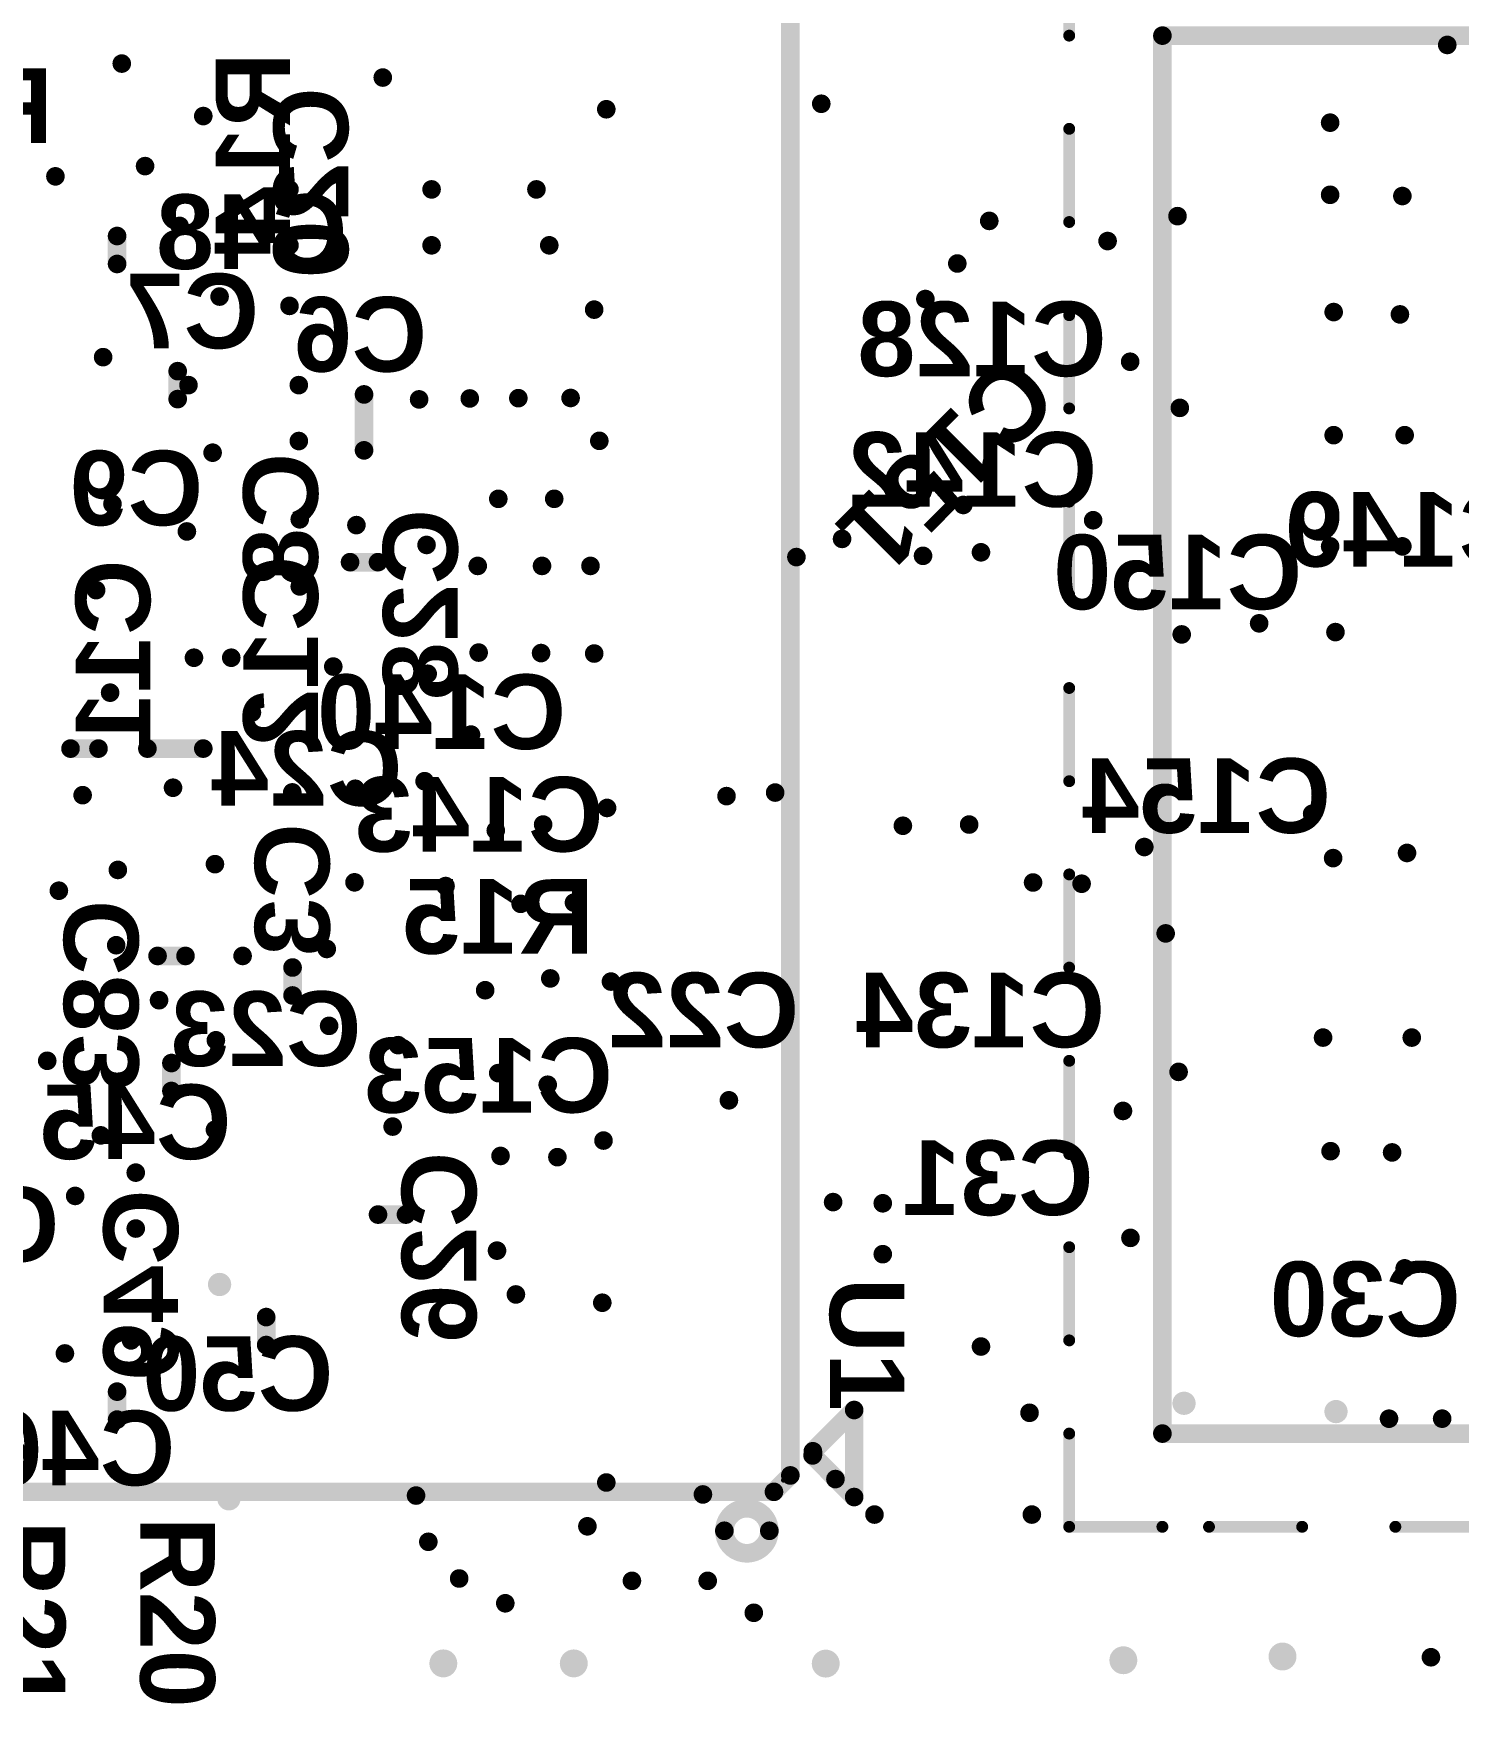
# Model space of a CAD drawing. Extents: x -0.3 to 75.5, y -0.2 to 56.1.
# Drawn here: x 39.1 to 54.4, y 17.55 to 35.52 of the extents above; entities that cross this region are included whole.
import ezdxf

# ---------------------------------------------------------------- set-up
doc = ezdxf.new("R2010")
doc.units = 0
doc.layers.get('0').update_dxf_attribs({"linetype": 'CONTINUOUS'})
for name, color, linetype in [('BOTTOMOVERLAY', 54, 'CONTINUOUS'), ('TOPOVERLAY', 2, 'CONTINUOUS'), ('VIAHOLELAYER', 16, 'CONTINUOUS')]:
    doc.layers.add(name, color=color, linetype=linetype)
doc.styles.add('ARIAL', font='arialbd.ttf', dxfattribs={"height": 0.2})

# ---------------------------------------------------------------- blocks, each defined once
blk = doc.blocks.new('CAPC1005L_B_149')
at = {"layer": 'BOTTOMOVERLAY', "const_width": 0.2}
blk.add_lwpolyline([(0, -0.15), (0, 0.15)], dxfattribs=at)
at = {"layer": 'BOTTOMOVERLAY', "const_width": 0.1}
for points in [[(-0.05, 0.15, 1), (0.05, 0.15, 1)], [(-0.05, -0.15, 1), (0.05, -0.15, 1)]]:
    blk.add_lwpolyline(points, format="xyb", close=True, dxfattribs=at)
blk = doc.blocks.new('CAPC1005L_B_212')
at = {"layer": 'BOTTOMOVERLAY', "const_width": 0.2}
blk.add_lwpolyline([(0, -0.15), (0, 0.15)], dxfattribs=at)
at = {"layer": 'BOTTOMOVERLAY', "const_width": 0.1}
for points in [[(-0.05, 0.15, 1), (0.05, 0.15, 1)], [(-0.05, -0.15, 1), (0.05, -0.15, 1)]]:
    blk.add_lwpolyline(points, format="xyb", close=True, dxfattribs=at)
blk = doc.blocks.new('CAPC1005L_B_214')
at = {"layer": 'BOTTOMOVERLAY', "const_width": 0.2}
blk.add_lwpolyline([(0, -0.15), (0, 0.15)], dxfattribs=at)
at = {"layer": 'BOTTOMOVERLAY', "const_width": 0.1}
for points in [[(-0.05, 0.15, 1), (0.05, 0.15, 1)], [(-0.05, -0.15, 1), (0.05, -0.15, 1)]]:
    blk.add_lwpolyline(points, format="xyb", close=True, dxfattribs=at)
blk = doc.blocks.new('CAPC1005L_B_216')
at = {"layer": 'BOTTOMOVERLAY', "const_width": 0.2}
blk.add_lwpolyline([(0, -0.15), (0, 0.15)], dxfattribs=at)
at = {"layer": 'BOTTOMOVERLAY', "const_width": 0.1}
for points in [[(-0.05, 0.15, 1), (0.05, 0.15, 1)], [(-0.05, -0.15, 1), (0.05, -0.15, 1)]]:
    blk.add_lwpolyline(points, format="xyb", close=True, dxfattribs=at)
blk = doc.blocks.new('CAPC1005L_B_245')
at = {"layer": 'BOTTOMOVERLAY', "const_width": 0.2}
blk.add_lwpolyline([(0, -0.15), (0, 0.15)], dxfattribs=at)
at = {"layer": 'BOTTOMOVERLAY', "const_width": 0.1}
for points in [[(-0.05, 0.15, 1), (0.05, 0.15, 1)], [(-0.05, -0.15, 1), (0.05, -0.15, 1)]]:
    blk.add_lwpolyline(points, format="xyb", close=True, dxfattribs=at)
blk = doc.blocks.new('CAPC1005L_B_264')
at = {"layer": 'BOTTOMOVERLAY', "const_width": 0.2}
blk.add_lwpolyline([(0, 0.15), (0, -0.15)], dxfattribs=at)
at = {"layer": 'BOTTOMOVERLAY', "const_width": 0.1}
for points in [[(-0.05, 0.15, 1), (0.05, 0.15, 1)], [(-0.05, -0.15, 1), (0.05, -0.15, 1)]]:
    blk.add_lwpolyline(points, format="xyb", close=True, dxfattribs=at)
blk = doc.blocks.new('CAPC1005L_B_266')
at = {"layer": 'BOTTOMOVERLAY', "const_width": 0.2}
blk.add_lwpolyline([(0, -0.15), (0, 0.15)], dxfattribs=at)
at = {"layer": 'BOTTOMOVERLAY', "const_width": 0.1}
for points in [[(-0.05, 0.15, 1), (0.05, 0.15, 1)], [(-0.05, -0.15, 1), (0.05, -0.15, 1)]]:
    blk.add_lwpolyline(points, format="xyb", close=True, dxfattribs=at)
blk = doc.blocks.new('CAPC1207L_B_276')
at = {"layer": 'BOTTOMOVERLAY', "const_width": 0.2}
blk.add_lwpolyline([(0, -0.3), (0, 0.3)], dxfattribs=at)
at = {"layer": 'BOTTOMOVERLAY', "const_width": 0.1}
for points in [[(-0.05, 0.3, 1), (0.05, 0.3, 1)], [(-0.05, -0.3, 1), (0.05, -0.3, 1)]]:
    blk.add_lwpolyline(points, format="xyb", close=True, dxfattribs=at)
blk = doc.blocks.new('CAPC1005L_B_278')
at = {"layer": 'BOTTOMOVERLAY', "const_width": 0.2}
blk.add_lwpolyline([(0, -0.15), (0, 0.15)], dxfattribs=at)
at = {"layer": 'BOTTOMOVERLAY', "const_width": 0.1}
for points in [[(-0.05, 0.15, 1), (0.05, 0.15, 1)], [(-0.05, -0.15, 1), (0.05, -0.15, 1)]]:
    blk.add_lwpolyline(points, format="xyb", close=True, dxfattribs=at)
blk = doc.blocks.new('CAPC1207L_B_279')
at = {"layer": 'BOTTOMOVERLAY', "const_width": 0.2}
blk.add_lwpolyline([(0, -0.3), (0, 0.3)], dxfattribs=at)
at = {"layer": 'BOTTOMOVERLAY', "const_width": 0.1}
for points in [[(-0.05, 0.3, 1), (0.05, 0.3, 1)], [(-0.05, -0.3, 1), (0.05, -0.3, 1)]]:
    blk.add_lwpolyline(points, format="xyb", close=True, dxfattribs=at)
blk = doc.blocks.new('G12A_S905D2_286')
at = {"layer": 'TOPOVERLAY'}
for points, const_width in [([(-6.517, 8.543, 1), (-7, 8.543, 1)], 0.2), ([(-7.05, 8.543, 1), (-6.95, 8.543, 1)], 0.1), ([(-6.567, 8.543, 1), (-6.467, 8.543, 1)], 0.1), ([(-7.96, 8.181, 1), (-7.86, 8.181, 1)], 0.1), ([(-7.96, 8.181, 1), (-7.86, 8.181, 1)], 0.1), ([(-7.099, 8.125, 1), (-6.999, 8.125, 1)], 0.1), ([(-7.099, 8.125, 1), (-6.999, 8.125, 1)], 0.1), ([(7.175, 8.125, 1), (7.275, 8.125, 1)], 0.1), ([(7.175, 8.125, 1), (7.275, 8.125, 1)], 0.1), ([(-7.275, 7.949, 1), (-7.175, 7.949, 1)], 0.1), ([(-7.275, 7.949, 1), (-7.175, 7.949, 1)], 0.1), ([(-7.137, 8, 1), (-7.163, 8, 1)], 0.0254), ([(-7.169, 8, 1), (-7.156, 8, 1)], 0.0127), ([(-7.144, 8, 1), (-7.131, 8, 1)], 0.0127), ([(7.163, 8, 1), (7.137, 8, 1)], 0.0254), ([(7.163, 8, 1), (7.137, 8, 1)], 0.0254), ([(7.131, 8, 1), (7.144, 8, 1)], 0.0127), ([(7.131, 8, 1), (7.144, 8, 1)], 0.0127), ([(7.156, 8, 1), (7.169, 8, 1)], 0.0127), ([(7.156, 8, 1), (7.169, 8, 1)], 0.0127), ([(-7.517, 7.731, 1), (-7.417, 7.731, 1)], 0.1), ([(-7.517, 7.69, 1), (-7.417, 7.69, 1)], 0.1), ([(-7.517, 7.69, 1), (-7.417, 7.69, 1)], 0.1), ([(-7.514, 7.734, 1), (-7.414, 7.734, 1)], 0.1), ([(-7.96, 7.247, 1), (-7.86, 7.247, 1)], 0.1), ([(-7.96, 7.247, 1), (-7.86, 7.247, 1)], 0.1), ([(-7.275, -8.125, 1), (-7.175, -8.125, 1)], 0.1), ([(-7.275, -8.125, 1), (-7.175, -8.125, 1)], 0.1), ([(-7.137, -8, 1), (-7.163, -8, 1)], 0.0254), ([(-7.137, -8, 1), (-7.163, -8, 1)], 0.0254), ([(-7.169, -8, 1), (-7.156, -8, 1)], 0.0127), ([(-7.169, -8, 1), (-7.156, -8, 1)], 0.0127), ([(-7.144, -8, 1), (-7.131, -8, 1)], 0.0127), ([(-7.144, -8, 1), (-7.131, -8, 1)], 0.0127), ([(7.163, -8, 1), (7.137, -8, 1)], 0.0254), ([(7.163, -8, 1), (7.137, -8, 1)], 0.0254), ([(7.131, -8, 1), (7.144, -8, 1)], 0.0127), ([(7.131, -8, 1), (7.144, -8, 1)], 0.0127), ([(7.175, -8.125, 1), (7.275, -8.125, 1)], 0.1), ([(7.175, -8.125, 1), (7.275, -8.125, 1)], 0.1), ([(7.156, -8, 1), (7.169, -8, 1)], 0.0127), ([(7.156, -8, 1), (7.169, -8, 1)], 0.0127)]:
    blk.add_lwpolyline(points, format="xyb", close=True, dxfattribs=dict(at, const_width=const_width))
at = {"layer": 'TOPOVERLAY', "const_width": 0.2}
for points in [[(-7.464, 7.734), (-7.91, 8.181)], [(-7.91, 8.181), (-7.91, 7.247)], [(-7.049, 8.125), (-7.225, 7.949)], [(7.225, 8.125), (-7.049, 8.125)], [(7.225, 8.125), (7.225, -8.125)], [(-7.225, 7.949), (-7.225, -8.125)], [(-7.467, 7.69), (-7.91, 7.247)], [(-7.467, 7.731), (-7.467, 7.69)], [(7.225, -8.125), (-7.225, -8.125)]]:
    blk.add_lwpolyline(points, dxfattribs=at)
blk = doc.blocks.new('BGA200_15R00X10R00X0R90_29')
at = {"layer": 'TOPOVERLAY'}
for points, const_width in [([(-6, 7.5), (-6, 8.5)], 0.127), ([(-5, -7.5), (-5, 7.5)], 0.2), ([(-5, 7.5), (5, 7.5)], 0.2), ([(-6, 5.5), (-6, 6.5)], 0.127), ([(-6, 3.5), (-6, 4.5)], 0.127), ([(-6, 1.5), (-6, 2.5)], 0.127), ([(-6, -0.5), (-6, 0.5)], 0.127), ([(-6, -2.5), (-6, -1.5)], 0.127), ([(-6, -4.5), (-6, -3.5)], 0.127), ([(-6, -6.5), (-6, -5.5)], 0.127), ([(-6, -8.5), (-6, -7.5)], 0.127), ([(-5, -7.5), (5, -7.5)], 0.2), ([(-6, -8.5), (-5, -8.5)], 0.127), ([(-4.5, -8.5), (-3.5, -8.5)], 0.127), ([(-2.5, -8.5), (-1.5, -8.5)], 0.127)]:
    blk.add_lwpolyline(points, dxfattribs=dict(at, const_width=const_width))
for points, const_width in [([(-6.032, 7.5, 1), (-5.968, 7.5, 1)], 0.0635), ([(-5.05, 7.5, 1), (-4.95, 7.5, 1)], 0.0999), ([(-5.05, 7.5, 1), (-4.95, 7.5, 1)], 0.0999), ([(-6.032, 6.5, 1), (-5.968, 6.5, 1)], 0.0635), ([(-6.032, 5.5, 1), (-5.968, 5.5, 1)], 0.0635), ([(-6.032, 4.5, 1), (-5.968, 4.5, 1)], 0.0635), ([(-6.032, 3.5, 1), (-5.968, 3.5, 1)], 0.0635), ([(-6.032, 2.5, 1), (-5.968, 2.5, 1)], 0.0635), ([(-6.032, 1.5, 1), (-5.968, 1.5, 1)], 0.0635), ([(-6.032, 0.5, 1), (-5.968, 0.5, 1)], 0.0635), ([(-6.032, -0.5, 1), (-5.968, -0.5, 1)], 0.0635), ([(-6.032, -1.5, 1), (-5.968, -1.5, 1)], 0.0635), ([(-6.032, -2.5, 1), (-5.968, -2.5, 1)], 0.0635), ([(-6.032, -3.5, 1), (-5.968, -3.5, 1)], 0.0635), ([(-6.032, -4.5, 1), (-5.968, -4.5, 1)], 0.0635), ([(-6.032, -5.5, 1), (-5.968, -5.5, 1)], 0.0635), ([(-6.032, -6.5, 1), (-5.968, -6.5, 1)], 0.0635), ([(-6.032, -7.5, 1), (-5.968, -7.5, 1)], 0.0635), ([(-5.05, -7.5, 1), (-4.95, -7.5, 1)], 0.0999), ([(-5.05, -7.5, 1), (-4.95, -7.5, 1)], 0.0999), ([(-6.032, -8.5, 1), (-5.968, -8.5, 1)], 0.0635), ([(-6.032, -8.5, 1), (-5.968, -8.5, 1)], 0.0635), ([(-5.032, -8.5, 1), (-4.968, -8.5, 1)], 0.0635), ([(-4.532, -8.5, 1), (-4.468, -8.5, 1)], 0.0635), ([(-3.532, -8.5, 1), (-3.468, -8.5, 1)], 0.0635), ([(-2.532, -8.5, 1), (-2.468, -8.5, 1)], 0.0635)]:
    blk.add_lwpolyline(points, format="xyb", close=True, dxfattribs=dict(at, const_width=const_width))
blk = doc.blocks.new('CAPC1005L_B_320')
at = {"layer": 'BOTTOMOVERLAY', "const_width": 0.2}
blk.add_lwpolyline([(0, -0.15), (0, 0.15)], dxfattribs=at)
at = {"layer": 'BOTTOMOVERLAY', "const_width": 0.1}
for points in [[(-0.05, 0.15, 1), (0.05, 0.15, 1)], [(-0.05, -0.15, 1), (0.05, -0.15, 1)]]:
    blk.add_lwpolyline(points, format="xyb", close=True, dxfattribs=at)
blk = doc.blocks.new('CAPC1005L_B_328')
at = {"layer": 'BOTTOMOVERLAY', "const_width": 0.2}
blk.add_lwpolyline([(0, -0.15), (0, 0.15)], dxfattribs=at)
at = {"layer": 'BOTTOMOVERLAY', "const_width": 0.1}
for points in [[(-0.05, 0.15, 1), (0.05, 0.15, 1)], [(-0.05, -0.15, 1), (0.05, -0.15, 1)]]:
    blk.add_lwpolyline(points, format="xyb", close=True, dxfattribs=at)

msp = doc.modelspace()

# ---------------------------------------------------------------- hatches: boundary and pattern name
at = {"layer": 'VIAHOLELAYER'}
h = msp.add_hatch(color=16, dxfattribs=at)
edge = h.paths.add_edge_path()
edge.add_arc((54.275, 35.4), 0.1, 0, 360)
h = msp.add_hatch(color=16, dxfattribs=at)
edge = h.paths.add_edge_path()
edge.add_arc((40.05, 35.2), 0.1, 0, 360)
h = msp.add_hatch(color=16, dxfattribs=at)
edge = h.paths.add_edge_path()
edge.add_arc((42.851, 35.05), 0.1, 0, 360)
h = msp.add_hatch(color=16, dxfattribs=at)
edge = h.paths.add_edge_path()
edge.add_arc((47.557, 34.769), 0.1, 0, 360)
h = msp.add_hatch(color=16, dxfattribs=at)
edge = h.paths.add_edge_path()
edge.add_arc((40.925, 34.637), 0.1, 0, 360)
h = msp.add_hatch(color=16, dxfattribs=at)
edge = h.paths.add_edge_path()
edge.add_arc((45.25, 34.71), 0.1, 0, 360)
h = msp.add_hatch(color=16, dxfattribs=at)
edge = h.paths.add_edge_path()
edge.add_arc((53.018, 34.566), 0.1, 0, 360)
h = msp.add_hatch(color=16, dxfattribs=at)
edge = h.paths.add_edge_path()
edge.add_arc((40.3, 34.1), 0.1, 0, 360)
h = msp.add_hatch(color=16, dxfattribs=at)
edge = h.paths.add_edge_path()
edge.add_arc((39.338, 33.99), 0.1, 0, 360)
h = msp.add_hatch(color=16, dxfattribs=at)
edge = h.paths.add_edge_path()
edge.add_arc((41.85, 33.85), 0.1, 0, 360)
h = msp.add_hatch(color=16, dxfattribs=at)
edge = h.paths.add_edge_path()
edge.add_arc((43.375, 33.85), 0.1, 0, 360)
h = msp.add_hatch(color=16, dxfattribs=at)
edge = h.paths.add_edge_path()
edge.add_arc((44.5, 33.85), 0.1, 0, 360)
h = msp.add_hatch(color=16, dxfattribs=at)
edge = h.paths.add_edge_path()
edge.add_arc((53.018, 33.792), 0.1, 0, 360)
h = msp.add_hatch(color=16, dxfattribs=at)
edge = h.paths.add_edge_path()
edge.add_arc((53.793, 33.779), 0.1, 0, 360)
h = msp.add_hatch(color=16, dxfattribs=at)
edge = h.paths.add_edge_path()
edge.add_arc((49.36, 33.512), 0.1, 0, 360)
h = msp.add_hatch(color=16, dxfattribs=at)
edge = h.paths.add_edge_path()
edge.add_arc((51.38, 33.563), 0.1, 0, 360)
h = msp.add_hatch(color=16, dxfattribs=at)
edge = h.paths.add_edge_path()
edge.add_arc((40.671, 33.458), 0.1, 0, 360)
h = msp.add_hatch(color=16, dxfattribs=at)
edge = h.paths.add_edge_path()
edge.add_arc((41.85, 33.25), 0.1, 0, 360)
h = msp.add_hatch(color=16, dxfattribs=at)
edge = h.paths.add_edge_path()
edge.add_arc((43.375, 33.25), 0.1, 0, 360)
h = msp.add_hatch(color=16, dxfattribs=at)
edge = h.paths.add_edge_path()
edge.add_arc((44.638, 33.25), 0.1, 0, 360)
h = msp.add_hatch(color=16, dxfattribs=at)
edge = h.paths.add_edge_path()
edge.add_arc((50.63, 33.296), 0.1, 0, 360)
h = msp.add_hatch(color=16, dxfattribs=at)
edge = h.paths.add_edge_path()
edge.add_arc((49.017, 33.055), 0.1, 0, 360)
h = msp.add_hatch(color=16, dxfattribs=at)
edge = h.paths.add_edge_path()
edge.add_arc((41.1, 32.7), 0.1, 0, 360)
h = msp.add_hatch(color=16, dxfattribs=at)
edge = h.paths.add_edge_path()
edge.add_arc((48.674, 32.674), 0.1, 0, 360)
h = msp.add_hatch(color=16, dxfattribs=at)
edge = h.paths.add_edge_path()
edge.add_arc((41.85, 32.6), 0.1, 0, 360)
h = msp.add_hatch(color=16, dxfattribs=at)
edge = h.paths.add_edge_path()
edge.add_arc((45.12, 32.56), 0.1, 0, 360)
h = msp.add_hatch(color=16, dxfattribs=at)
edge = h.paths.add_edge_path()
edge.add_arc((53.056, 32.534), 0.1, 0, 360)
h = msp.add_hatch(color=16, dxfattribs=at)
edge = h.paths.add_edge_path()
edge.add_arc((53.767, 32.509), 0.1, 0, 360)
h = msp.add_hatch(color=16, dxfattribs=at)
edge = h.paths.add_edge_path()
edge.add_arc((39.85, 32.05), 0.1, 0, 360)
h = msp.add_hatch(color=16, dxfattribs=at)
edge = h.paths.add_edge_path()
edge.add_arc((50.872, 32.001), 0.1, 0, 360)
h = msp.add_hatch(color=16, dxfattribs=at)
edge = h.paths.add_edge_path()
edge.add_arc((40.766, 31.75), 0.1, 0, 360)
h = msp.add_hatch(color=16, dxfattribs=at)
edge = h.paths.add_edge_path()
edge.add_arc((41.95, 31.75), 0.1, 0, 360)
h = msp.add_hatch(color=16, dxfattribs=at)
edge = h.paths.add_edge_path()
edge.add_arc((43.241, 31.597), 0.1, 0, 360)
h = msp.add_hatch(color=16, dxfattribs=at)
edge = h.paths.add_edge_path()
edge.add_arc((43.785, 31.607), 0.1, 0, 360)
h = msp.add_hatch(color=16, dxfattribs=at)
edge = h.paths.add_edge_path()
edge.add_arc((44.306, 31.61), 0.1, 0, 360)
h = msp.add_hatch(color=16, dxfattribs=at)
edge = h.paths.add_edge_path()
edge.add_arc((44.867, 31.612), 0.1, 0, 360)
h = msp.add_hatch(color=16, dxfattribs=at)
edge = h.paths.add_edge_path()
edge.add_arc((51.405, 31.506), 0.1, 0, 360)
h = msp.add_hatch(color=16, dxfattribs=at)
edge = h.paths.add_edge_path()
edge.add_arc((53.056, 31.213), 0.1, 0, 360)
h = msp.add_hatch(color=16, dxfattribs=at)
edge = h.paths.add_edge_path()
edge.add_arc((53.818, 31.213), 0.1, 0, 360)
h = msp.add_hatch(color=16, dxfattribs=at)
edge = h.paths.add_edge_path()
edge.add_arc((41.025, 31.025), 0.1, 0, 360)
h = msp.add_hatch(color=16, dxfattribs=at)
edge = h.paths.add_edge_path()
edge.add_arc((41.95, 31.15), 0.1, 0, 360)
h = msp.add_hatch(color=16, dxfattribs=at)
edge = h.paths.add_edge_path()
edge.add_arc((45.175, 31.152), 0.1, 0, 360)
h = msp.add_hatch(color=16, dxfattribs=at)
edge = h.paths.add_edge_path()
edge.add_arc((39.95, 30.475), 0.1, 0, 360)
h = msp.add_hatch(color=16, dxfattribs=at)
edge = h.paths.add_edge_path()
edge.add_arc((44.091, 30.53), 0.1, 0, 360)
h = msp.add_hatch(color=16, dxfattribs=at)
edge = h.paths.add_edge_path()
edge.add_arc((44.691, 30.53), 0.1, 0, 360)
h = msp.add_hatch(color=16, dxfattribs=at)
edge = h.paths.add_edge_path()
edge.add_arc((49.081, 30.464), 0.1, 0, 360)
h = msp.add_hatch(color=16, dxfattribs=at)
edge = h.paths.add_edge_path()
edge.add_arc((41.96, 30.31), 0.1, 0, 360)
h = msp.add_hatch(color=16, dxfattribs=at)
edge = h.paths.add_edge_path()
edge.add_arc((50.475, 30.3), 0.1, 0, 360)
h = msp.add_hatch(color=16, dxfattribs=at)
edge = h.paths.add_edge_path()
edge.add_arc((40.749, 30.18), 0.1, 0, 360)
h = msp.add_hatch(color=16, dxfattribs=at)
edge = h.paths.add_edge_path()
edge.add_arc((42.568, 30.248), 0.1, 0, 360)
h = msp.add_hatch(color=16, dxfattribs=at)
edge = h.paths.add_edge_path()
edge.add_arc((47.78, 30.1), 0.1, 0, 360)
h = msp.add_hatch(color=16, dxfattribs=at)
edge = h.paths.add_edge_path()
edge.add_arc((43.321, 30.035), 0.1, 0, 360)
h = msp.add_hatch(color=16, dxfattribs=at)
edge = h.paths.add_edge_path()
edge.add_arc((48.649, 29.918), 0.1, 0, 360)
h = msp.add_hatch(color=16, dxfattribs=at)
edge = h.paths.add_edge_path()
edge.add_arc((49.271, 29.956), 0.1, 0, 360)
h = msp.add_hatch(color=16, dxfattribs=at)
edge = h.paths.add_edge_path()
edge.add_arc((53.018, 30.02), 0.1, 0, 360)
h = msp.add_hatch(color=16, dxfattribs=at)
edge = h.paths.add_edge_path()
edge.add_arc((53.793, 30.02), 0.1, 0, 360)
h = msp.add_hatch(color=16, dxfattribs=at)
edge = h.paths.add_edge_path()
edge.add_arc((43.87, 29.81), 0.1, 0, 360)
h = msp.add_hatch(color=16, dxfattribs=at)
edge = h.paths.add_edge_path()
edge.add_arc((44.56, 29.81), 0.1, 0, 360)
h = msp.add_hatch(color=16, dxfattribs=at)
edge = h.paths.add_edge_path()
edge.add_arc((45.08, 29.81), 0.1, 0, 360)
h = msp.add_hatch(color=16, dxfattribs=at)
edge = h.paths.add_edge_path()
edge.add_arc((47.29, 29.905), 0.1, 0, 360)
h = msp.add_hatch(color=16, dxfattribs=at)
edge = h.paths.add_edge_path()
edge.add_arc((41.96, 29.59), 0.1, 0, 360)
h = msp.add_hatch(color=16, dxfattribs=at)
edge = h.paths.add_edge_path()
edge.add_arc((39.775, 29.55), 0.1, 0, 360)
h = msp.add_hatch(color=16, dxfattribs=at)
edge = h.paths.add_edge_path()
edge.add_arc((51.425, 29.075), 0.1, 0, 360)
h = msp.add_hatch(color=16, dxfattribs=at)
edge = h.paths.add_edge_path()
edge.add_arc((52.256, 29.194), 0.1, 0, 360)
h = msp.add_hatch(color=16, dxfattribs=at)
edge = h.paths.add_edge_path()
edge.add_arc((53.075, 29.1), 0.1, 0, 360)
h = msp.add_hatch(color=16, dxfattribs=at)
edge = h.paths.add_edge_path()
edge.add_arc((43.88, 28.88), 0.1, 0, 360)
h = msp.add_hatch(color=16, dxfattribs=at)
edge = h.paths.add_edge_path()
edge.add_arc((44.55, 28.875), 0.1, 0, 360)
h = msp.add_hatch(color=16, dxfattribs=at)
edge = h.paths.add_edge_path()
edge.add_arc((45.12, 28.87), 0.1, 0, 360)
h = msp.add_hatch(color=16, dxfattribs=at)
edge = h.paths.add_edge_path()
edge.add_arc((40.825, 28.825), 0.1, 0, 360)
h = msp.add_hatch(color=16, dxfattribs=at)
edge = h.paths.add_edge_path()
edge.add_arc((41.225, 28.825), 0.1, 0, 360)
h = msp.add_hatch(color=16, dxfattribs=at)
edge = h.paths.add_edge_path()
edge.add_arc((42.32, 28.73), 0.1, 0, 360)
h = msp.add_hatch(color=16, dxfattribs=at)
edge = h.paths.add_edge_path()
edge.add_arc((43.333, 28.653), 0.1, 0, 360)
h = msp.add_hatch(color=16, dxfattribs=at)
edge = h.paths.add_edge_path()
edge.add_arc((39.925, 28.45), 0.1, 0, 360)
h = msp.add_hatch(color=16, dxfattribs=at)
edge = h.paths.add_edge_path()
edge.add_arc((41.447, 28.237), 0.1, 0, 360)
h = msp.add_hatch(color=16, dxfattribs=at)
edge = h.paths.add_edge_path()
edge.add_arc((43.798, 28), 0.1, 0, 360)
h = msp.add_hatch(color=16, dxfattribs=at)
edge = h.paths.add_edge_path()
edge.add_arc((40.6, 27.43), 0.1, 0, 360)
h = msp.add_hatch(color=16, dxfattribs=at)
edge = h.paths.add_edge_path()
edge.add_arc((42.556, 27.419), 0.1, 0, 360)
h = msp.add_hatch(color=16, dxfattribs=at)
edge = h.paths.add_edge_path()
edge.add_arc((43.3, 27.5), 0.1, 0, 360)
h = msp.add_hatch(color=16, dxfattribs=at)
edge = h.paths.add_edge_path()
edge.add_arc((39.63, 27.35), 0.1, 0, 360)
h = msp.add_hatch(color=16, dxfattribs=at)
edge = h.paths.add_edge_path()
edge.add_arc((41.88, 27.38), 0.1, 0, 360)
h = msp.add_hatch(color=16, dxfattribs=at)
edge = h.paths.add_edge_path()
edge.add_arc((46.54, 27.34), 0.1, 0, 360)
h = msp.add_hatch(color=16, dxfattribs=at)
edge = h.paths.add_edge_path()
edge.add_arc((47.062, 27.378), 0.1, 0, 360)
h = msp.add_hatch(color=16, dxfattribs=at)
edge = h.paths.add_edge_path()
edge.add_arc((45.258, 27.213), 0.1, 0, 360)
h = msp.add_hatch(color=16, dxfattribs=at)
edge = h.paths.add_edge_path()
edge.add_arc((52.825, 27.15), 0.1, 0, 360)
h = msp.add_hatch(color=16, dxfattribs=at)
edge = h.paths.add_edge_path()
edge.add_arc((44.064, 26.972), 0.1, 0, 360)
h = msp.add_hatch(color=16, dxfattribs=at)
edge = h.paths.add_edge_path()
edge.add_arc((44.572, 27.035), 0.1, 0, 360)
h = msp.add_hatch(color=16, dxfattribs=at)
edge = h.paths.add_edge_path()
edge.add_arc((48.433, 27.022), 0.1, 0, 360)
h = msp.add_hatch(color=16, dxfattribs=at)
edge = h.paths.add_edge_path()
edge.add_arc((49.144, 27.035), 0.1, 0, 360)
h = msp.add_hatch(color=16, dxfattribs=at)
edge = h.paths.add_edge_path()
edge.add_arc((51.024, 26.794), 0.1, 0, 360)
h = msp.add_hatch(color=16, dxfattribs=at)
edge = h.paths.add_edge_path()
edge.add_arc((53.843, 26.73), 0.1, 0, 360)
h = msp.add_hatch(color=16, dxfattribs=at)
edge = h.paths.add_edge_path()
edge.add_arc((40.008, 26.548), 0.1, 0, 360)
h = msp.add_hatch(color=16, dxfattribs=at)
edge = h.paths.add_edge_path()
edge.add_arc((41.05, 26.61), 0.1, 0, 360)
h = msp.add_hatch(color=16, dxfattribs=at)
edge = h.paths.add_edge_path()
edge.add_arc((53.05, 26.675), 0.1, 0, 360)
h = msp.add_hatch(color=16, dxfattribs=at)
edge = h.paths.add_edge_path()
edge.add_arc((39.375, 26.325), 0.1, 0, 360)
h = msp.add_hatch(color=16, dxfattribs=at)
edge = h.paths.add_edge_path()
edge.add_arc((42.548, 26.415), 0.1, 0, 360)
h = msp.add_hatch(color=16, dxfattribs=at)
edge = h.paths.add_edge_path()
edge.add_arc((43.525, 26.375), 0.1, 0, 360)
h = msp.add_hatch(color=16, dxfattribs=at)
edge = h.paths.add_edge_path()
edge.add_arc((49.83, 26.413), 0.1, 0, 360)
h = msp.add_hatch(color=16, dxfattribs=at)
edge = h.paths.add_edge_path()
edge.add_arc((50.351, 26.4), 0.1, 0, 360)
h = msp.add_hatch(color=16, dxfattribs=at)
edge = h.paths.add_edge_path()
edge.add_arc((44.331, 26.184), 0.1, 0, 360)
h = msp.add_hatch(color=16, dxfattribs=at)
edge = h.paths.add_edge_path()
edge.add_arc((44.903, 26.197), 0.1, 0, 360)
h = msp.add_hatch(color=16, dxfattribs=at)
edge = h.paths.add_edge_path()
edge.add_arc((51.253, 25.867), 0.1, 0, 360)
h = msp.add_hatch(color=16, dxfattribs=at)
edge = h.paths.add_edge_path()
edge.add_arc((39.99, 25.74), 0.1, 0, 360)
h = msp.add_hatch(color=16, dxfattribs=at)
edge = h.paths.add_edge_path()
edge.add_arc((41.347, 25.625), 0.1, 0, 360)
h = msp.add_hatch(color=16, dxfattribs=at)
edge = h.paths.add_edge_path()
edge.add_arc((42.25, 25.7), 0.1, 0, 360)
h = msp.add_hatch(color=16, dxfattribs=at)
edge = h.paths.add_edge_path()
edge.add_arc((43.95, 25.257), 0.1, 0, 360)
h = msp.add_hatch(color=16, dxfattribs=at)
edge = h.paths.add_edge_path()
edge.add_arc((44.649, 25.384), 0.1, 0, 360)
h = msp.add_hatch(color=16, dxfattribs=at)
edge = h.paths.add_edge_path()
edge.add_arc((45.3, 25.35), 0.1, 0, 360)
h = msp.add_hatch(color=16, dxfattribs=at)
edge = h.paths.add_edge_path()
edge.add_arc((40.45, 25.15), 0.1, 0, 360)
h = msp.add_hatch(color=16, dxfattribs=at)
edge = h.paths.add_edge_path()
edge.add_arc((41.06, 24.72), 0.1, 0, 360)
h = msp.add_hatch(color=16, dxfattribs=at)
edge = h.paths.add_edge_path()
edge.add_arc((42.275, 24.875), 0.1, 0, 360)
h = msp.add_hatch(color=16, dxfattribs=at)
edge = h.paths.add_edge_path()
edge.add_arc((52.942, 24.749), 0.1, 0, 360)
h = msp.add_hatch(color=16, dxfattribs=at)
edge = h.paths.add_edge_path()
edge.add_arc((53.894, 24.749), 0.1, 0, 360)
h = msp.add_hatch(color=16, dxfattribs=at)
edge = h.paths.add_edge_path()
edge.add_arc((43.015, 24.668), 0.1, 0, 360)
h = msp.add_hatch(color=16, dxfattribs=at)
edge = h.paths.add_edge_path()
edge.add_arc((39.25, 24.5), 0.1, 0, 360)
h = msp.add_hatch(color=16, dxfattribs=at)
edge = h.paths.add_edge_path()
edge.add_arc((44.09, 24.368), 0.1, 0, 360)
h = msp.add_hatch(color=16, dxfattribs=at)
edge = h.paths.add_edge_path()
edge.add_arc((51.392, 24.381), 0.1, 0, 360)
h = msp.add_hatch(color=16, dxfattribs=at)
edge = h.paths.add_edge_path()
edge.add_arc((44.621, 24.243), 0.1, 0, 360)
h = msp.add_hatch(color=16, dxfattribs=at)
edge = h.paths.add_edge_path()
edge.add_arc((46.566, 24.076), 0.1, 0, 360)
h = msp.add_hatch(color=16, dxfattribs=at)
edge = h.paths.add_edge_path()
edge.add_arc((50.795, 23.962), 0.1, 0, 360)
h = msp.add_hatch(color=16, dxfattribs=at)
edge = h.paths.add_edge_path()
edge.add_arc((39.825, 23.7), 0.1, 0, 360)
h = msp.add_hatch(color=16, dxfattribs=at)
edge = h.paths.add_edge_path()
edge.add_arc((41.05, 23.76), 0.1, 0, 360)
h = msp.add_hatch(color=16, dxfattribs=at)
edge = h.paths.add_edge_path()
edge.add_arc((42.957, 23.794), 0.1, 0, 360)
h = msp.add_hatch(color=16, dxfattribs=at)
edge = h.paths.add_edge_path()
edge.add_arc((45.22, 23.644), 0.1, 0, 360)
h = msp.add_hatch(color=16, dxfattribs=at)
edge = h.paths.add_edge_path()
edge.add_arc((44.115, 23.479), 0.1, 0, 360)
h = msp.add_hatch(color=16, dxfattribs=at)
edge = h.paths.add_edge_path()
edge.add_arc((44.725, 23.466), 0.1, 0, 360)
h = msp.add_hatch(color=16, dxfattribs=at)
edge = h.paths.add_edge_path()
edge.add_arc((53.023, 23.53), 0.1, 0, 360)
h = msp.add_hatch(color=16, dxfattribs=at)
edge = h.paths.add_edge_path()
edge.add_arc((53.683, 23.517), 0.1, 0, 360)
h = msp.add_hatch(color=16, dxfattribs=at)
edge = h.paths.add_edge_path()
edge.add_arc((40.2, 23.3), 0.1, 0, 360)
h = msp.add_hatch(color=16, dxfattribs=at)
edge = h.paths.add_edge_path()
edge.add_arc((39.55, 23.05), 0.1, 0, 360)
h = msp.add_hatch(color=16, dxfattribs=at)
edge = h.paths.add_edge_path()
edge.add_arc((47.684, 22.984), 0.1, 0, 360)
h = msp.add_hatch(color=16, dxfattribs=at)
edge = h.paths.add_edge_path()
edge.add_arc((48.217, 22.971), 0.1, 0, 360)
h = msp.add_hatch(color=16, dxfattribs=at)
edge = h.paths.add_edge_path()
edge.add_arc((40.2, 22.7), 0.1, 0, 360)
h = msp.add_hatch(color=16, dxfattribs=at)
edge = h.paths.add_edge_path()
edge.add_arc((50.875, 22.6), 0.1, 0, 360)
h = msp.add_hatch(color=16, dxfattribs=at)
edge = h.paths.add_edge_path()
edge.add_arc((44.077, 22.463), 0.1, 0, 360)
h = msp.add_hatch(color=16, dxfattribs=at)
edge = h.paths.add_edge_path()
edge.add_arc((48.217, 22.425), 0.1, 0, 360)
h = msp.add_hatch(color=16, dxfattribs=at)
edge = h.paths.add_edge_path()
edge.add_arc((53.818, 22.273), 0.1, 0, 360)
h = msp.add_hatch(color=16, dxfattribs=at)
edge = h.paths.add_edge_path()
edge.add_arc((41.1, 22.1), 0.125, 0, 360)
h = msp.add_hatch(color=16, dxfattribs=at)
edge = h.paths.add_edge_path()
edge.add_arc((44.28, 21.993), 0.1, 0, 360)
h = msp.add_hatch(color=16, dxfattribs=at)
edge = h.paths.add_edge_path()
edge.add_arc((45.207, 21.904), 0.1, 0, 360)
h = msp.add_hatch(color=16, dxfattribs=at)
edge = h.paths.add_edge_path()
edge.add_arc((40.15, 21.5), 0.1, 0, 360)
h = msp.add_hatch(color=16, dxfattribs=at)
edge = h.paths.add_edge_path()
edge.add_arc((39.44, 21.36), 0.1, 0, 360)
h = msp.add_hatch(color=16, dxfattribs=at)
edge = h.paths.add_edge_path()
edge.add_arc((49.271, 21.434), 0.1, 0, 360)
h = msp.add_hatch(color=16, dxfattribs=at)
edge = h.paths.add_edge_path()
edge.add_arc((51.45, 20.825), 0.125, 0, 360)
h = msp.add_hatch(color=16, dxfattribs=at)
edge = h.paths.add_edge_path()
edge.add_arc((53.081, 20.736), 0.125, 0, 360)
h = msp.add_hatch(color=16, dxfattribs=at)
edge = h.paths.add_edge_path()
edge.add_arc((49.792, 20.723), 0.1, 0, 360)
h = msp.add_hatch(color=16, dxfattribs=at)
edge = h.paths.add_edge_path()
edge.add_arc((53.65, 20.66), 0.1, 0, 360)
h = msp.add_hatch(color=16, dxfattribs=at)
edge = h.paths.add_edge_path()
edge.add_arc((54.22, 20.66), 0.1, 0, 360)
h = msp.add_hatch(color=16, dxfattribs=at)
edge = h.paths.add_edge_path()
edge.add_arc((45.25, 19.975), 0.1, 0, 360)
h = msp.add_hatch(color=16, dxfattribs=at)
edge = h.paths.add_edge_path()
edge.add_arc((47.709, 20.012), 0.1, 0, 360)
h = msp.add_hatch(color=16, dxfattribs=at)
edge = h.paths.add_edge_path()
edge.add_arc((41.2, 19.8), 0.125, 0, 360)
h = msp.add_hatch(color=16, dxfattribs=at)
edge = h.paths.add_edge_path()
edge.add_arc((43.208, 19.835), 0.1, 0, 360)
h = msp.add_hatch(color=16, dxfattribs=at)
edge = h.paths.add_edge_path()
edge.add_arc((46.287, 19.847), 0.1, 0, 360)
h = msp.add_hatch(color=16, dxfattribs=at)
edge = h.paths.add_edge_path()
edge.add_arc((45.047, 19.505), 0.1, 0, 360)
h = msp.add_hatch(color=16, dxfattribs=at)
edge = h.paths.add_edge_path()
edge.add_arc((48.128, 19.631), 0.1, 0, 360)
h = msp.add_hatch(color=16, dxfattribs=at)
edge = h.paths.add_edge_path()
edge.add_arc((49.817, 19.631), 0.1, 0, 360)
h = msp.add_hatch(color=16, dxfattribs=at)
edge = h.paths.add_edge_path()
edge.add_arc((43.34, 19.339), 0.1, 0, 360)
h = msp.add_hatch(color=16, dxfattribs=at)
edge = h.paths.add_edge_path()
edge.add_arc((43.671, 18.945), 0.1, 0, 360)
h = msp.add_hatch(color=16, dxfattribs=at)
edge = h.paths.add_edge_path()
edge.add_arc((45.525, 18.92), 0.1, 0, 360)
h = msp.add_hatch(color=16, dxfattribs=at)
edge = h.paths.add_edge_path()
edge.add_arc((46.338, 18.92), 0.1, 0, 360)
h = msp.add_hatch(color=16, dxfattribs=at)
edge = h.paths.add_edge_path()
edge.add_arc((44.166, 18.679), 0.1, 0, 360)
h = msp.add_hatch(color=16, dxfattribs=at)
edge = h.paths.add_edge_path()
edge.add_arc((46.833, 18.577), 0.1, 0, 360)
h = msp.add_hatch(color=16, dxfattribs=at)
edge = h.paths.add_edge_path()
edge.add_arc((43.501, 18.034), 0.15, 0, 360)
h = msp.add_hatch(color=16, dxfattribs=at)
edge = h.paths.add_edge_path()
edge.add_arc((44.901, 18.034), 0.15, 0, 360)
h = msp.add_hatch(color=16, dxfattribs=at)
edge = h.paths.add_edge_path()
edge.add_arc((47.605, 18.032), 0.15, 0, 360)
h = msp.add_hatch(color=16, dxfattribs=at)
edge = h.paths.add_edge_path()
edge.add_arc((50.799, 18.068), 0.15, 0, 360)
h = msp.add_hatch(color=16, dxfattribs=at)
edge = h.paths.add_edge_path()
edge.add_arc((52.507, 18.108), 0.15, 0, 360)
h = msp.add_hatch(color=16, dxfattribs=at)
edge = h.paths.add_edge_path()
edge.add_arc((54.1, 18.1), 0.1, 0, 360)

# ---------------------------------------------------------------- block references
for name, p in [('BGA200_15R00X10R00X0R90_29', (56.218, 28)), ('CAPC1005L_B_214', (40, 33.2)), ('CAPC1005L_B_278', (40.65, 31.75)), ('CAPC1207L_B_279', (42.65, 31.35)), ('CAPC1005L_B_320', (41.883, 25.351)), ('CAPC1005L_B_149', (40.583, 24.326)), ('CAPC1005L_B_212', (41.6, 21.6)), ('CAPC1005L_B_216', (40, 20.8))]:
    msp.add_blockref(name, p)
for name, p, rotation in [('G12A_S905D2_286', (40, 28), 180), ('CAPC1005L_B_264', (42.65, 29.85), 90), ('CAPC1005L_B_328', (39.65, 27.85), 270), ('CAPC1207L_B_276', (40.625, 27.85), 270), ('CAPC1005L_B_245', (40.584, 25.625), 270), ('CAPC1005L_B_266', (42.95, 22.85), 270)]:
    msp.add_blockref(name, p, dxfattribs=dict(rotation=rotation))

# ---------------------------------------------------------------- texts
at = {"layer": 'BOTTOMOVERLAY', "style": 'ARIAL', "text_generation_flag": 2}
for s, p in [('R14', (41.856, 35.319)), ('C20', (42.48, 34.944)), ('C8', (42.154, 31.022)), ('C28', (43.654, 30.42)), ('C12', (42.155, 29.918)), ('C11', (40.355, 29.878)), ('C3', (42.279, 27.048)), ('C83', (40.229, 26.226)), ('C26', (43.855, 23.523)), ('C49', (40.654, 23.119))]:
    msp.add_text(s, height=0.8, rotation=90, dxfattribs=at).set_placement(p)
for s, p in [('R9', (39.312, 34.349)), ('C48', (42.47, 32.996)), ('C7', (41.522, 32.145)), ('C6', (43.325, 31.895)), ('C128', (50.618, 31.846)), ('C142', (50.516, 30.445)), ('C9', (40.922, 30.246)), ('C149', (55.207, 29.803)), ('C150', (52.717, 29.345)), ('C140', (44.817, 27.845)), ('C24', (43.06, 27.238)), ('C154', (53.026, 26.945)), ('C143', (45.219, 26.745)), ('R15', (45.116, 25.649)), ('C22', (47.318, 24.645)), ('C134', (50.601, 24.645)), ('C23', (42.621, 24.445)), ('C153', (45.319, 23.945)), ('C45', (41.225, 23.445)), ('C31', (50.478, 22.845)), ('C41', (39.378, 22.345)), ('C30', (54.419, 21.545)), ('C50', (42.319, 20.745)), ('C46', (40.623, 19.945))]:
    msp.add_text(s, height=0.8, dxfattribs=at).set_placement(p)
at = {"layer": 'TOPOVERLAY', "style": 'ARIAL'}
for s, rotation, p in [('C151', 225, (49.569, 32.129)), ('U1', 270, (47.649, 22.172)), ('R21', 270, (38.644, 19.569)), ('R20', 270, (40.249, 19.609))]:
    msp.add_text(s, height=0.8, rotation=rotation, dxfattribs=at).set_placement(p)

doc.saveas('drawing.dxf')
